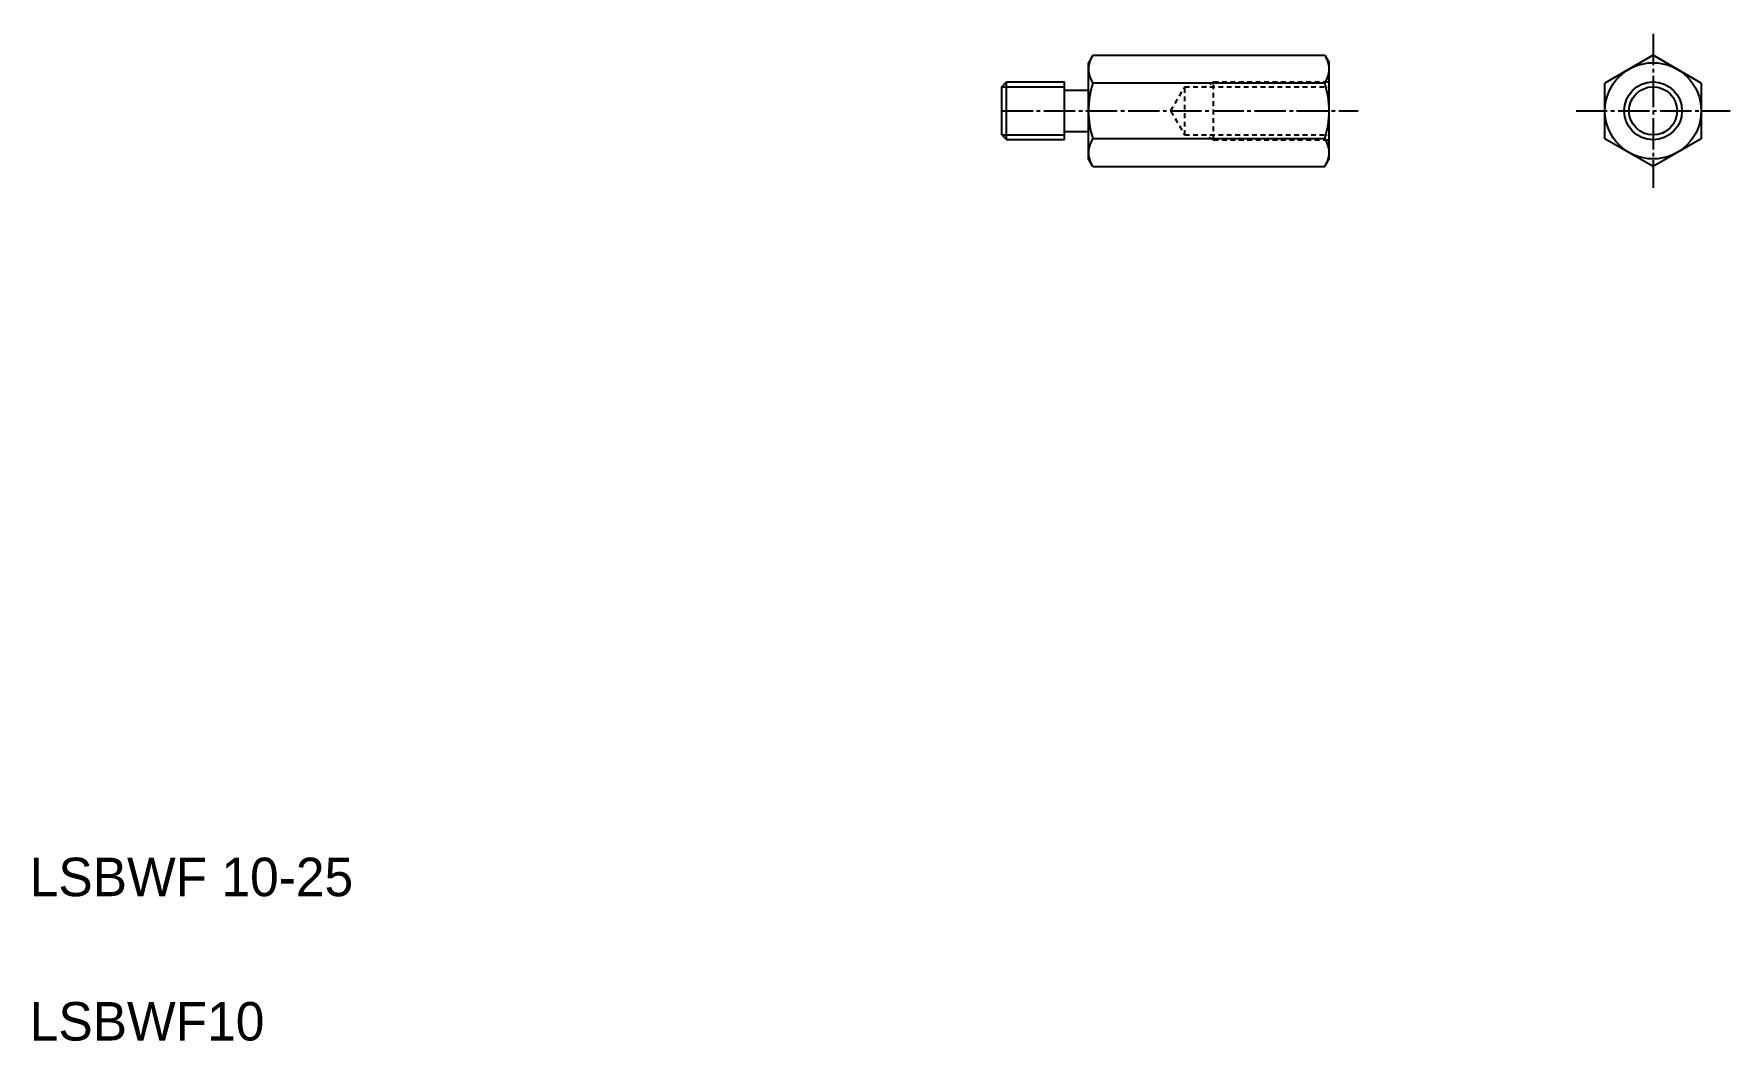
# Model space of a CAD drawing. Extents: x 10 to 187, y 10 to 115.
import ezdxf

# ---------------------------------------------------------------- set-up
doc = ezdxf.new("R2010")
doc.units = 0
doc.header["$LTSCALE"] = 0.25
doc.linetypes.add('CENTER', pattern=[17.5, 13, -1.5, 1.5, -1.5])
doc.linetypes.add('DASHED', pattern=[3.5, 2, -1.5])
doc.layers.get('0').update_dxf_attribs({"linetype": 'CONTINUOUS'})
doc.layers.add('CENTER', color=1, linetype='CENTER')

msp = doc.modelspace()

# ---------------------------------------------------------------- linework, layer by layer
at = {"linetype": 'CONTINUOUS'}
for p, q in [((120.4, 112.37), (119.95, 111.6)), ((119.95, 101.6), (119.95, 111.6)), ((120.4, 112.37), (144.51, 112.37)), ((144.51, 112.37), (144.95, 111.6)), ((144.95, 101.6), (144.95, 111.6)), ((178.59, 112.37), (173.59, 109.48)), ((183.59, 109.48), (178.59, 112.37)), ((110.95, 109.11), (111.45, 109.61)), ((111.45, 103.61), (111.45, 109.61)), ((111.45, 109.61), (117.45, 109.61)), ((117.45, 103.61), (117.45, 109.61)), ((144.49, 109.48), (120.41, 109.48)), ((173.59, 103.71), (173.59, 109.48)), ((183.59, 109.48), (183.59, 103.71)), ((110.95, 104.11), (110.95, 109.11)), ((117.45, 108.76), (119.95, 108.76)), ((119.95, 104.46), (119.95, 108.76)), ((110.95, 104.11), (111.45, 103.61)), ((117.45, 104.46), (119.95, 104.46)), ((111.45, 103.61), (117.45, 103.61)), ((144.49, 103.71), (120.41, 103.71)), ((178.59, 100.82), (173.59, 103.71)), ((183.59, 103.71), (178.59, 100.82)), ((120.4, 100.82), (119.95, 101.6)), ((120.4, 100.82), (144.51, 100.82)), ((144.51, 100.82), (144.95, 101.6))]:
    msp.add_line(p, q, dxfattribs=at)
at = {"color": 3, "linetype": 'DASHED'}
for p, q in [((132.95, 109.6), (132.09, 109.1)), ((132.95, 103.6), (132.95, 109.6)), ((132.95, 109.6), (144.95, 109.6)), ((128.52, 106.62), (129.95, 109.1)), ((129.95, 104.1), (129.95, 109.1)), ((129.95, 109.1), (144.95, 109.1)), ((128.52, 106.57), (129.95, 104.1)), ((129.95, 104.1), (144.95, 104.1)), ((132.95, 103.6), (132.09, 104.1)), ((132.95, 103.6), (144.95, 103.6))]:
    msp.add_line(p, q, dxfattribs=at)
for p, q in [((144.95, 103.6), (144.95, 109.6)), ((181.09, 110.93), (181.09, 110.93)), ((182.34, 110.2), (182.34, 110.2))]:
    msp.add_line(p, q)
at = {"color": 3, "linetype": 'CONTINUOUS'}
for p, q in [((110.95, 109.11), (117.45, 109.11)), ((110.95, 104.11), (117.45, 104.11))]:
    msp.add_line(p, q, dxfattribs=at)
at = {"linetype": 'CONTINUOUS'}
for radius in [5, 2.5]:
    msp.add_circle((178.59, 106.6), radius, dxfattribs=at)
at = {"color": 3, "linetype": 'CONTINUOUS'}
msp.add_circle((178.59, 106.6), 3, dxfattribs=at)
at = {"linetype": 'CONTINUOUS'}
for centre, radius, start, end in [((122.45, 110.93), 2.5, 150, 215.2644), ((142.45, 110.93), 2.5, 324.7356, 30), ((129.26, 106.6), 9.31, 161.9403, 198.0597), ((135.64, 106.6), 9.31, 341.9403, 18.0597), ((122.45, 102.27), 2.5, 144.7356, 210), ((142.45, 102.27), 2.5, 330, 35.2644)]:
    msp.add_arc(centre, radius, start, end, dxfattribs=at)
at = {"layer": 'CENTER', "color": 1, "linetype": 'CENTER'}
for p, q in [((178.59, 114.6), (178.59, 98.6)), ((110.95, 106.6), (147.95, 106.6)), ((170.59, 106.6), (186.59, 106.6))]:
    msp.add_line(p, q, dxfattribs=at)

# ---------------------------------------------------------------- texts
for s, p in [('LSBWF 10-25', (10, 25)), ('LSBWF10', (10, 10))]:
    msp.add_text(s, height=4).set_placement(p)

doc.saveas('drawing.dxf')
